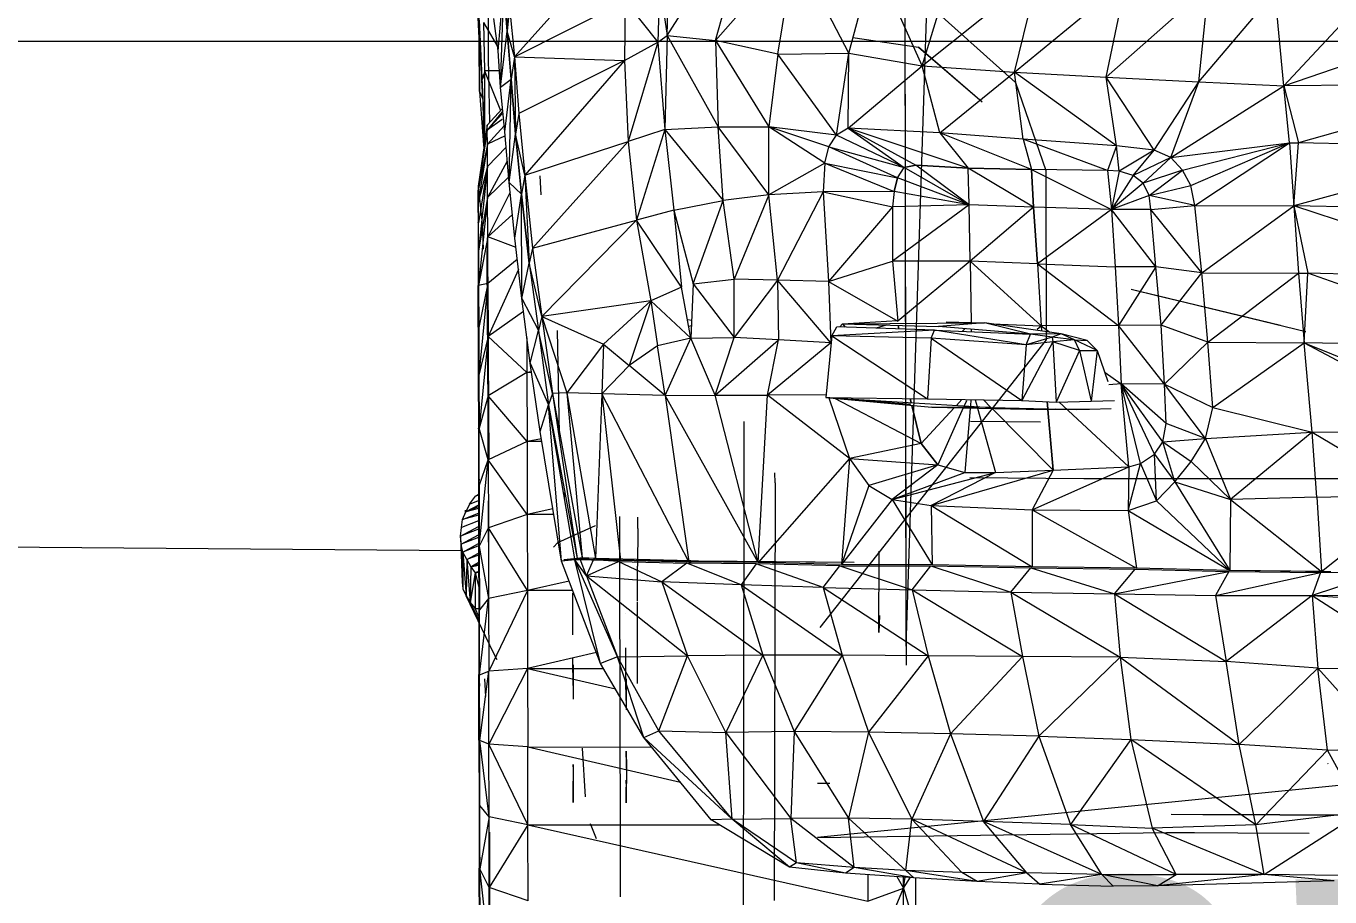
# Model space of a CAD drawing. Header units: inches. Extents: x 9584 to 15274, y -226 to 527.
# Drawn here: x 12379.1 to 12409.33, y -19.86 to 0.35 of the extents above; entities that cross this region are included whole.
import ezdxf

# ---------------------------------------------------------------- set-up
doc = ezdxf.new("R2010")
doc.units = ezdxf.units.IN
doc.header["$MEASUREMENT"] = 0
doc.linetypes.add('Aligning Line 1_8_', pattern=[0.25, 0.125, -0.125])
doc.linetypes.add('Grid Line 1_2_', pattern=[0.875, 0.5, -0.125, 0.125, -0.125])
for name, color, linetype, lineweight in [('0-1', 7, 'Continuous', 5), ('0-4', 252, 'Continuous', 9), ('A-FLOR-LEVL', 51, 'Continuous', 9), ('A-FLOR-LEVL-1', 51, 'Grid Line 1_2_', 9), ('A-GENM', 5, 'Continuous', 9), ('C-TOPO', 7, 'Continuous', 9), ('G-ANNO-SYMB', 111, 'Aligning Line 1_8_', 9), ('G-ANNO-SYMB-1', 147, 'Aligning Line 1_8_', 9)]:
    doc.layers.add(name, color=color, linetype=linetype, lineweight=lineweight)
doc.styles.add('Century Gothic', font='ufonts.com_century-gothic.ttf', dxfattribs={"height": 9})

# ---------------------------------------------------------------- blocks, each defined once
blk = doc.blocks.new('CTR - 2nd Phase_rvt-1-BUILDING SECTION - EAST_WEST - LOOKING NORTH')
at = {"layer": 'A-FLOR-LEVL-1'}
blk.add_line((9583.584, 0), (12532.575, 0), dxfattribs=at)
at = {"layer": 'A-FLOR-LEVL', "insert": (12397.219, -19.449), "char_height": 9, "width": 150.288, "attachment_point": 1, "style": 'Century Gothic'}
blk.add_mtext('-2\' - 6" - STREET LEVEL', dxfattribs=at)
blk = doc.blocks.new('Land_Rover_Evoque_-_SUV_Car_Vehicle_Automobile_13067 - Land Rover EVOQUE_dwg-1230547-BUILDING SECTION - EAST_WEST - LOOKING NORTH')
at = {"layer": 'A-GENM'}
for p, q in [((12399.506, -14.041), (12399.457, 12.052)), ((12399.506, -12.39), (12399.457, 12.052)), ((12399.506, -14.041), (12400.345, 12.053)), ((12393.96, 0.129), (12396.022, 3.347)), ((12395.08, 0.015), (12396.022, 3.347)), ((12393.087, 2.623), (12390.425, -0.363)), ((12395.08, 0.015), (12396.932, 2.119)), ((12396.529, -0.3), (12396.932, 2.119)), ((12398.172, -0.28), (12396.932, 2.119)), ((12390.229, 1.814), (12390.251, 0.23)), ((12398.172, -0.28), (12398.768, 1.899)), ((12399.874, -0.577), (12398.768, 1.899)), ((12389.586, 1.615), (12389.607, -0.026)), ((12393.96, 0.129), (12393.997, 1.55)), ((12399.874, -0.577), (12400.585, 1.747)), ((12399.874, -0.577), (12402.576, 1.585)), ((12402.019, -0.72), (12402.576, 1.585)), ((12393.784, 1.31), (12393.747, -0.025)), ((12393.784, 1.31), (12393.96, 0.129)), ((12402.019, -0.72), (12404.607, 1.413)), ((12404.145, -0.835), (12404.607, 1.413)), ((12404.145, -0.835), (12406.52, 1.269)), ((12406.292, -0.949), (12406.52, 1.269)), ((12389.586, 1.039), (12389.607, -0.026)), ((12389.609, -0.259), (12389.586, 1.039)), ((12389.586, 1.039), (12389.61, -1.17)), ((12389.586, 1.039), (12389.607, -0.026)), ((12390.041, -0.223), (12390.173, 1.199)), ((12390.1, -1.067), (12390.173, 1.199)), ((12390.251, 0.23), (12390.173, 1.199)), ((12390.173, 1.199), (12390.251, 0.23)), ((12390.425, -0.363), (12392.992, 0.925)), ((12392.992, 0.925), (12392.975, -0.448)), ((12392.992, 0.925), (12393.747, -0.025)), ((12406.292, -0.949), (12408.057, 1.135)), ((12408.264, -1.035), (12408.057, 1.135)), ((12408.264, -1.035), (12410.087, 0.924)), ((12389.823, -0.403), (12389.818, 0.743)), ((12390.308, 0.778), (12390.251, 0.23)), ((12390.308, 0.778), (12390.425, -0.363)), ((12400.258, 0.63), (12402.039, -0.964)), ((12389.57, 0.547), (12389.609, -0.259)), ((12389.605, 0.484), (12389.686, -1.35)), ((12389.605, 0.484), (12389.665, -0.898)), ((12389.607, -0.026), (12389.605, 0.484)), ((12389.701, 0.428), (12389.725, -0.688)), ((12389.701, 0.428), (12390.028, -0.123)), ((12390.041, -0.223), (12389.944, 0.525)), ((12390.1, -1.067), (12390.251, 0.23)), ((12390.349, -0.883), (12390.251, 0.23)), ((12390.251, 0.23), (12390.349, -0.883)), ((12390.425, -0.363), (12390.251, 0.23)), ((12393.747, -0.025), (12393.96, 0.129)), ((12393.96, 0.129), (12393.906, -2.051)), ((12393.96, 0.129), (12395.08, 0.015)), ((12393.96, 0.129), (12395.142, -1.991)), ((12396.529, -0.3), (12395.08, 0.015)), ((12395.08, 0.015), (12395.142, -1.991)), ((12395.08, 0.015), (12396.321, -1.99)), ((12398.266, 0.084), (12398.266, 0.085)), ((12398.266, 0.084), (12399.794, -0.138)), ((12408.264, -1.035), (12411.472, 0.069)), ((12389.607, -0.026), (12389.686, -1.35)), ((12389.61, -1.17), (12389.607, -0.026)), ((12389.607, -0.026), (12389.686, -1.35)), ((12390.1, -1.067), (12390.041, -0.223)), ((12392.975, -0.448), (12393.747, -0.025)), ((12393.747, -0.025), (12393.056, -2.33)), ((12393.747, -0.025), (12393.906, -2.051)), ((12396.529, -0.3), (12396.321, -1.99)), ((12396.529, -0.3), (12398.172, -0.28)), ((12397.886, -2.182), (12396.529, -0.3)), ((12397.886, -2.182), (12398.172, -0.28)), ((12398.156, -2.018), (12398.172, -0.28)), ((12398.172, -0.28), (12399.874, -0.577)), ((12399.794, -0.136), (12401.267, -1.406)), ((12399.794, -0.138), (12401.267, -1.406)), ((12389.854, -1.885), (12389.823, -0.403)), ((12390.425, -0.363), (12390.349, -0.883)), ((12390.425, -0.363), (12392.975, -0.448)), ((12390.425, -0.363), (12390.524, -1.679)), ((12390.425, -0.363), (12390.447, -2.159)), ((12392.975, -0.448), (12390.524, -1.679)), ((12392.975, -0.448), (12390.66, -3.109)), ((12392.975, -0.448), (12393.056, -2.33)), ((12398.156, -2.018), (12399.874, -0.577)), ((12400.282, -2.132), (12399.874, -0.577)), ((12399.874, -0.577), (12402.019, -0.72)), ((12389.725, -0.732), (12389.665, -0.898)), ((12389.725, -0.79), (12389.665, -0.898)), ((12389.686, -1.35), (12389.665, -0.898)), ((12389.665, -0.898), (12389.729, -2.101)), ((12389.725, -0.688), (12389.729, -2.255)), ((12390.073, -0.688), (12389.725, -0.688)), ((12389.725, -0.688), (12390.102, -1.609)), ((12390.1, -1.067), (12390.349, -0.883)), ((12390.197, -2.103), (12390.349, -0.883)), ((12390.296, -3.284), (12390.349, -0.883)), ((12390.447, -2.159), (12390.349, -0.883)), ((12390.349, -0.883), (12390.447, -2.159)), ((12400.282, -2.132), (12402.019, -0.72)), ((12404.38, -2.429), (12402.019, -0.72)), ((12402.215, -2.276), (12402.019, -0.72)), ((12402.019, -0.72), (12404.145, -0.835)), ((12405.251, -2.534), (12404.145, -0.835)), ((12404.38, -2.429), (12404.145, -0.835)), ((12404.145, -0.835), (12406.292, -0.949)), ((12389.61, -1.17), (12389.708, -2.407)), ((12389.61, -1.17), (12389.686, -1.35)), ((12390.197, -2.103), (12390.1, -1.067)), ((12402.039, -0.964), (12402.74, -3)), ((12405.251, -2.534), (12406.292, -0.949)), ((12405.638, -2.697), (12406.292, -0.949)), ((12405.638, -2.697), (12408.264, -1.035)), ((12406.292, -0.949), (12408.264, -1.035)), ((12413.356, -1.003), (12408.264, -1.035)), ((12408.392, -2.361), (12408.264, -1.035)), ((12408.264, -1.035), (12408.604, -2.36)), ((12413.356, -1.003), (12408.604, -2.36)), ((12389.686, -1.35), (12389.7, -1.569)), ((12389.686, -1.35), (12389.728, -1.96)), ((12389.686, -1.35), (12389.708, -2.407)), ((12389.686, -1.35), (12389.7, -1.569)), ((12389.686, -1.35), (12389.729, -2.128)), ((12390.136, -1.571), (12389.792, -1.954)), ((12390.136, -1.644), (12389.793, -2.07)), ((12390.136, -1.688), (12389.793, -2.07)), ((12390.524, -1.679), (12390.447, -2.159)), ((12390.524, -1.679), (12390.66, -3.109)), ((12389.792, -1.954), (12389.582, -3.367)), ((12389.792, -1.954), (12389.583, -3.463)), ((12389.793, -2.07), (12389.583, -3.463)), ((12389.793, -2.07), (12389.792, -1.954)), ((12390.136, -1.821), (12389.793, -2.07)), ((12389.795, -2.388), (12389.793, -2.07)), ((12390.184, -1.966), (12389.795, -2.388)), ((12390.296, -3.284), (12390.197, -2.103)), ((12393.906, -2.051), (12393.056, -2.33)), ((12393.906, -2.051), (12393.252, -4.154)), ((12393.906, -2.051), (12395.142, -1.991)), ((12393.906, -2.051), (12394.121, -3.923)), ((12393.906, -2.051), (12395.261, -3.701)), ((12395.142, -1.991), (12396.321, -1.99)), ((12396.323, -3.565), (12395.142, -1.991)), ((12395.261, -3.701), (12395.142, -1.991)), ((12397.617, -2.835), (12396.321, -1.99)), ((12397.713, -2.451), (12396.321, -1.99)), ((12397.886, -2.182), (12396.321, -1.99)), ((12396.323, -3.565), (12396.321, -1.99)), ((12398.156, -2.018), (12397.886, -2.182)), ((12400.282, -2.132), (12398.156, -2.018)), ((12400.943, -2.95), (12398.156, -2.018)), ((12398.156, -2.018), (12399.726, -2.875)), ((12398.156, -2.018), (12399.455, -2.932)), ((12389.795, -2.388), (12389.583, -3.463)), ((12389.795, -2.388), (12389.584, -3.741)), ((12389.708, -2.407), (12389.715, -2.473)), ((12389.729, -2.255), (12389.733, -2.348)), ((12390.205, -2.199), (12389.795, -2.388)), ((12389.797, -2.907), (12389.795, -2.388)), ((12390.296, -3.284), (12390.447, -2.159)), ((12390.585, -3.551), (12390.447, -2.159)), ((12390.447, -2.159), (12390.585, -3.551)), ((12390.66, -3.109), (12390.447, -2.159)), ((12390.66, -3.109), (12393.056, -2.33)), ((12393.056, -2.33), (12390.837, -4.808)), ((12393.056, -2.33), (12393.252, -4.154)), ((12397.713, -2.451), (12397.886, -2.182)), ((12399.455, -2.932), (12397.886, -2.182)), ((12402.215, -2.276), (12400.282, -2.132)), ((12402.412, -2.979), (12400.282, -2.132)), ((12400.282, -2.132), (12400.943, -2.95)), ((12404.38, -2.429), (12402.215, -2.276)), ((12404.171, -3.006), (12402.215, -2.276)), ((12402.215, -2.276), (12402.412, -2.979)), ((12405.638, -2.697), (12408.392, -2.361)), ((12405.909, -2.995), (12408.392, -2.361)), ((12406.103, -3.35), (12408.392, -2.361)), ((12406.2, -3.811), (12408.392, -2.361)), ((12408.392, -2.361), (12408.604, -2.36)), ((12408.392, -2.361), (12408.491, -3.82)), ((12408.491, -3.82), (12408.604, -2.36)), ((12413.432, -2.482), (12408.604, -2.36)), ((12390.227, -2.46), (12389.797, -2.907)), ((12397.617, -2.835), (12397.713, -2.451)), ((12399.301, -3.173), (12397.713, -2.451)), ((12397.713, -2.451), (12399.455, -2.932)), ((12404.38, -2.429), (12404.171, -3.006)), ((12405.251, -2.534), (12404.38, -2.429)), ((12404.441, -3.016), (12404.38, -2.429)), ((12405.251, -2.534), (12404.441, -3.016)), ((12404.77, -3.121), (12405.251, -2.534)), ((12405.638, -2.697), (12404.77, -3.121)), ((12405.003, -3.294), (12405.638, -2.697)), ((12405.638, -2.697), (12405.251, -2.534)), ((12405.909, -2.995), (12405.638, -2.697)), ((12413.432, -2.482), (12408.491, -3.82)), ((12389.797, -2.907), (12389.584, -3.741)), ((12389.797, -2.907), (12389.587, -4.213)), ((12389.797, -2.907), (12389.588, -4.866)), ((12389.8, -3.627), (12389.797, -2.907)), ((12390.254, -2.788), (12389.8, -3.627)), ((12397.617, -2.835), (12396.323, -3.565)), ((12397.617, -2.835), (12397.579, -3.498)), ((12397.617, -2.835), (12399.224, -3.49)), ((12397.617, -2.835), (12399.301, -3.173)), ((12399.301, -3.173), (12399.455, -2.932)), ((12399.301, -3.173), (12399.455, -2.932)), ((12399.726, -2.875), (12399.455, -2.932)), ((12399.455, -2.932), (12399.726, -2.875)), ((12400.964, -3.796), (12399.455, -2.932)), ((12400.943, -2.95), (12399.726, -2.875)), ((12399.726, -2.875), (12400.943, -2.95)), ((12400.964, -3.796), (12399.726, -2.875)), ((12402.412, -2.979), (12400.943, -2.95)), ((12400.943, -2.95), (12402.412, -2.979)), ((12402.453, -3.853), (12400.943, -2.95)), ((12400.964, -3.796), (12400.943, -2.95)), ((12402.412, -2.979), (12402.453, -3.853)), ((12404.171, -3.006), (12402.412, -2.979)), ((12402.412, -2.979), (12404.268, -3.909)), ((12402.453, -3.853), (12402.412, -2.979)), ((12402.74, -3), (12402.747, -6.929)), ((12404.441, -3.016), (12404.171, -3.006)), ((12404.171, -3.006), (12404.268, -3.909)), ((12404.441, -3.016), (12404.268, -3.909)), ((12404.77, -3.121), (12404.441, -3.016)), ((12405.909, -2.995), (12405.003, -3.294)), ((12405.138, -3.582), (12405.909, -2.995)), ((12406.103, -3.35), (12405.909, -2.995)), ((12390.285, -3.155), (12389.8, -3.627)), ((12390.433, -4.57), (12390.296, -3.284)), ((12390.296, -3.284), (12390.585, -3.551)), ((12390.66, -3.109), (12390.585, -3.551)), ((12390.66, -3.109), (12390.837, -4.808)), ((12390.66, -3.109), (12390.761, -5.154)), ((12391.038, -3.569), (12391.019, -3.127)), ((12399.224, -3.49), (12399.301, -3.173)), ((12399.301, -3.173), (12399.224, -3.49)), ((12400.964, -3.796), (12399.301, -3.173)), ((12404.77, -3.121), (12404.268, -3.909)), ((12405.003, -3.294), (12404.268, -3.909)), ((12405.003, -3.294), (12404.77, -3.121)), ((12405.138, -3.582), (12405.003, -3.294)), ((12389.582, -3.367), (12389.581, -3.462)), ((12389.581, -3.74), (12389.581, -3.462)), ((12389.582, -3.367), (12389.676, -4.24)), ((12389.582, -3.367), (12389.583, -3.463)), ((12389.584, -3.741), (12389.583, -3.463)), ((12389.8, -3.627), (12389.588, -4.866)), ((12389.8, -3.627), (12389.591, -5.673)), ((12389.802, -4.541), (12389.8, -3.627)), ((12390.32, -3.508), (12389.802, -4.541)), ((12390.433, -4.57), (12390.585, -3.551)), ((12390.761, -5.154), (12390.585, -3.551)), ((12390.59, -5.972), (12390.585, -3.551)), ((12390.585, -3.551), (12390.761, -5.154)), ((12396.323, -3.565), (12395.261, -3.701)), ((12396.323, -3.565), (12395.516, -5.526)), ((12397.579, -3.498), (12396.323, -3.565)), ((12396.521, -5.544), (12396.323, -3.565)), ((12397.579, -3.498), (12396.521, -5.544)), ((12399.224, -3.49), (12397.579, -3.498)), ((12397.579, -3.498), (12399.187, -3.845)), ((12397.579, -3.498), (12397.7, -5.577)), ((12399.224, -3.49), (12399.187, -3.845)), ((12399.224, -3.49), (12399.187, -3.845)), ((12400.964, -3.796), (12399.224, -3.49)), ((12405.138, -3.582), (12404.268, -3.909)), ((12405.138, -3.582), (12406.103, -3.35)), ((12405.177, -3.909), (12405.138, -3.582)), ((12406.2, -3.811), (12405.138, -3.582)), ((12406.2, -3.811), (12406.103, -3.35)), ((12389.581, -3.74), (12389.581, -4.21)), ((12389.587, -4.213), (12389.584, -3.741)), ((12394.121, -3.923), (12393.252, -4.154)), ((12394.121, -3.923), (12395.261, -3.701)), ((12394.121, -3.923), (12394.569, -5.632)), ((12394.121, -3.923), (12394.298, -5.709)), ((12394.569, -5.632), (12395.261, -3.701)), ((12395.516, -5.526), (12395.261, -3.701)), ((12399.187, -3.845), (12397.7, -5.577)), ((12400.964, -3.796), (12399.187, -3.845)), ((12399.187, -3.845), (12399.189, -5.104)), ((12399.187, -3.845), (12399.189, -5.104)), ((12400.964, -3.796), (12399.189, -5.104)), ((12402.453, -3.853), (12400.964, -3.796)), ((12400.987, -5.102), (12400.964, -3.796)), ((12402.453, -3.853), (12400.987, -5.102)), ((12402.453, -3.853), (12402.552, -5.168)), ((12404.268, -3.909), (12402.453, -3.853)), ((12402.552, -5.168), (12402.453, -3.853)), ((12404.268, -3.909), (12402.552, -5.168)), ((12405.296, -5.234), (12404.268, -3.909)), ((12405.177, -3.909), (12404.268, -3.909)), ((12404.268, -3.909), (12404.349, -5.235)), ((12405.177, -3.909), (12406.2, -3.811)), ((12406.359, -5.377), (12405.177, -3.909)), ((12405.296, -5.234), (12405.177, -3.909)), ((12406.359, -5.377), (12406.2, -3.811)), ((12406.2, -3.811), (12408.491, -3.82)), ((12406.359, -5.377), (12408.491, -3.82)), ((12413.591, -5.498), (12408.491, -3.82)), ((12413.507, -3.942), (12408.491, -3.82)), ((12408.491, -3.82), (12408.6, -5.385)), ((12408.491, -3.82), (12408.814, -5.386)), ((12389.581, -4.21), (12389.581, -4.863)), ((12389.583, -4.22), (12389.581, -4.21)), ((12389.581, -4.21), (12389.582, -4.22)), ((12389.588, -4.866), (12389.587, -4.213)), ((12390.375, -4.026), (12389.802, -4.541)), ((12390.837, -4.808), (12393.252, -4.154)), ((12393.252, -4.154), (12391.053, -6.387)), ((12394.298, -5.709), (12393.252, -4.154)), ((12393.252, -4.154), (12393.584, -6.026)), ((12389.676, -4.24), (12389.696, -4.826)), ((12389.802, -4.541), (12389.591, -5.673)), ((12389.797, -6.022), (12389.794, -4.567)), ((12390.458, -4.792), (12389.802, -4.541)), ((12389.806, -5.626), (12389.802, -4.541)), ((12390.59, -5.972), (12390.433, -4.57)), ((12390.837, -4.808), (12390.761, -5.154)), ((12390.837, -4.808), (12391.053, -6.387)), ((12389.581, -4.863), (12389.582, -5.67)), ((12389.581, -4.863), (12389.589, -4.923)), ((12389.581, -4.863), (12389.589, -4.985)), ((12389.588, -4.866), (12389.591, -5.673)), ((12389.823, -9.691), (12389.792, -4.855)), ((12389.794, -6.021), (12389.792, -4.855)), ((12389.823, -9.691), (12389.792, -5.09)), ((12389.796, -4.856), (12389.827, -9.692)), ((12390.488, -5.064), (12389.806, -5.626)), ((12397.7, -5.577), (12399.189, -5.104)), ((12400.987, -5.102), (12399.189, -5.104)), ((12399.189, -5.104), (12399.308, -6.501)), ((12399.189, -5.104), (12399.308, -6.501)), ((12400.987, -5.102), (12399.308, -6.501)), ((12402.552, -5.168), (12400.987, -5.102)), ((12400.987, -5.102), (12401.008, -6.538)), ((12400.987, -5.102), (12402.632, -6.605)), ((12390.515, -5.302), (12389.809, -6.856)), ((12390.59, -5.972), (12390.761, -5.154)), ((12390.761, -5.154), (12390.977, -6.714)), ((12390.761, -5.154), (12390.977, -6.714)), ((12391.053, -6.387), (12390.761, -5.154)), ((12402.552, -5.168), (12402.632, -6.605)), ((12402.552, -5.168), (12404.349, -5.235)), ((12402.552, -5.168), (12404.429, -6.599)), ((12402.552, -5.168), (12402.632, -6.605)), ((12405.296, -5.234), (12404.349, -5.235)), ((12404.349, -5.235), (12404.429, -6.599)), ((12405.296, -5.234), (12404.429, -6.599)), ((12405.415, -6.594), (12405.296, -5.234)), ((12406.359, -5.377), (12405.296, -5.234)), ((12405.415, -6.594), (12406.359, -5.377)), ((12406.497, -6.986), (12406.359, -5.377)), ((12406.359, -5.377), (12408.6, -5.385)), ((12406.497, -6.986), (12408.6, -5.385)), ((12408.6, -5.385), (12408.729, -6.999)), ((12408.6, -5.385), (12408.814, -5.386)), ((12408.729, -6.999), (12408.814, -5.386)), ((12413.591, -5.498), (12408.814, -5.386)), ((12413.676, -7.107), (12408.814, -5.386)), ((12389.583, -6.639), (12389.582, -5.67)), ((12389.592, -5.742), (12389.582, -5.67)), ((12389.806, -5.626), (12389.591, -5.673)), ((12389.591, -5.673), (12389.594, -6.644)), ((12389.806, -5.626), (12389.594, -6.644)), ((12389.806, -5.626), (12389.597, -7.753)), ((12389.806, -5.626), (12389.809, -6.856)), ((12394.298, -5.709), (12393.584, -6.026)), ((12394.513, -6.889), (12394.298, -5.709)), ((12394.569, -5.632), (12394.513, -6.889)), ((12394.569, -5.632), (12395.516, -5.526)), ((12394.569, -5.632), (12395.518, -6.874)), ((12396.521, -5.544), (12395.516, -5.526)), ((12395.518, -6.874), (12395.516, -5.526)), ((12396.521, -5.544), (12395.518, -6.874)), ((12397.7, -5.577), (12396.521, -5.544)), ((12397.761, -7.003), (12396.521, -5.544)), ((12396.521, -5.544), (12396.543, -6.927)), ((12397.7, -5.577), (12399.308, -6.501)), ((12397.7, -5.577), (12397.761, -7.003)), ((12389.827, -9.692), (12389.797, -6.022)), ((12390.786, -7.474), (12390.59, -5.972)), ((12390.59, -5.972), (12390.977, -6.714)), ((12393.584, -6.026), (12391.053, -6.387)), ((12393.584, -6.026), (12392.485, -7.03)), ((12393.584, -6.026), (12393.084, -7.529)), ((12394.513, -6.889), (12393.584, -6.026)), ((12393.584, -6.026), (12393.741, -7.067)), ((12408.771, -6.742), (12404.718, -5.761)), ((12408.182, -6.599), (12404.718, -5.761)), ((12405.318, -5.907), (12404.718, -5.761)), ((12406.75, -6.253), (12405.318, -5.907)), ((12390.629, -6.273), (12389.809, -6.856)), ((12408.182, -6.599), (12406.75, -6.253)), ((12389.583, -6.639), (12389.584, -7.748)), ((12389.583, -6.639), (12389.595, -6.848)), ((12389.583, -6.639), (12389.594, -6.718)), ((12389.594, -6.644), (12389.597, -7.753)), ((12391.053, -6.387), (12390.977, -6.714)), ((12391.053, -6.387), (12392.485, -7.03)), ((12391.053, -6.387), (12391.636, -8.164)), ((12391.053, -6.387), (12391.307, -8.173)), ((12394.434, -6.456), (12394.532, -6.471)), ((12394.526, -6.607), (12394.465, -6.624)), ((12397.777, -6.841), (12397.893, -6.629)), ((12400.159, -6.709), (12397.893, -6.629)), ((12398.03, -6.562), (12397.966, -6.632)), ((12398.03, -6.562), (12399.304, -6.48)), ((12398.03, -6.562), (12401.318, -6.536)), ((12398.03, -6.562), (12400.255, -6.618)), ((12398.03, -6.562), (12398.092, -6.636)), ((12399.041, -6.587), (12398.812, -6.662)), ((12399.321, -6.594), (12399.334, -6.68)), ((12399.334, -6.68), (12399.321, -6.594)), ((12401.318, -6.536), (12400.255, -6.618)), ((12402.384, -6.803), (12400.255, -6.618)), ((12400.428, -6.511), (12401.318, -6.536)), ((12403.099, -6.794), (12401.318, -6.536)), ((12402.384, -6.803), (12401.318, -6.536)), ((12401.488, -6.558), (12402.632, -6.605)), ((12402.542, -6.686), (12402.632, -6.605)), ((12404.429, -6.599), (12402.632, -6.605)), ((12402.632, -6.605), (12402.642, -6.725)), ((12402.632, -6.605), (12402.836, -6.753)), ((12402.632, -6.605), (12402.642, -6.725)), ((12405.415, -6.594), (12404.429, -6.599)), ((12405.495, -7.957), (12404.429, -6.599)), ((12404.429, -6.599), (12404.491, -7.953)), ((12405.495, -7.957), (12405.415, -6.594)), ((12406.497, -6.986), (12405.415, -6.594)), ((12389.809, -6.856), (12389.597, -7.753)), ((12389.809, -6.856), (12389.6, -8.983)), ((12390.711, -7.692), (12389.809, -6.856)), ((12389.809, -6.856), (12389.812, -8.229)), ((12390.709, -6.886), (12390.711, -7.692)), ((12390.786, -7.474), (12390.977, -6.714)), ((12390.977, -6.714), (12391.212, -8.438)), ((12390.977, -6.714), (12391.212, -8.438)), ((12391.307, -8.173), (12390.977, -6.714)), ((12391.409, -6.713), (12391.455, -9.104)), ((12394.513, -6.889), (12393.741, -7.067)), ((12393.916, -8.224), (12394.513, -6.889)), ((12394.513, -6.889), (12395.518, -6.874)), ((12395.076, -8.215), (12394.513, -6.889)), ((12395.076, -8.215), (12395.518, -6.874)), ((12395.076, -8.215), (12396.543, -6.927)), ((12396.543, -6.927), (12395.518, -6.874)), ((12396.293, -8.213), (12396.543, -6.927)), ((12397.761, -7.003), (12396.543, -6.927)), ((12402.747, -6.929), (12397.501, -13.603)), ((12397.777, -6.841), (12397.64, -8.267)), ((12397.777, -6.841), (12397.64, -8.267)), ((12400.159, -6.709), (12397.777, -6.841)), ((12400.081, -6.891), (12397.777, -6.841)), ((12397.777, -6.841), (12400.002, -8.303)), ((12400.081, -6.891), (12400.002, -8.303)), ((12400.081, -6.891), (12400.159, -6.709)), ((12402.288, -7.044), (12400.081, -6.891)), ((12400.081, -6.891), (12402.19, -8.335)), ((12400.159, -6.709), (12402.384, -6.803)), ((12402.288, -7.044), (12400.159, -6.709)), ((12400.872, -6.671), (12400.805, -6.737)), ((12401.01, -6.684), (12401.011, -6.745)), ((12402.288, -7.044), (12402.384, -6.803)), ((12402.887, -6.87), (12402.288, -7.044)), ((12403.099, -6.794), (12402.384, -6.803)), ((12402.887, -6.87), (12402.384, -6.803)), ((12402.887, -6.87), (12402.384, -6.803)), ((12403.099, -6.794), (12402.887, -6.87)), ((12403.409, -6.932), (12402.887, -6.87)), ((12403.409, -6.932), (12402.887, -6.87)), ((12402.887, -6.87), (12402.906, -6.976)), ((12403.409, -6.932), (12402.906, -6.976)), ((12403.699, -6.947), (12403.099, -6.794)), ((12403.409, -6.932), (12403.099, -6.794)), ((12403.409, -6.932), (12403.699, -6.947)), ((12403.525, -7.177), (12403.409, -6.932)), ((12403.931, -7.177), (12403.409, -6.932)), ((12403.409, -6.932), (12403.699, -6.947)), ((12403.931, -7.177), (12403.699, -6.947)), ((12392.485, -7.03), (12391.636, -8.164)), ((12392.485, -7.03), (12392.447, -8.187)), ((12392.485, -7.03), (12393.084, -7.529)), ((12393.741, -7.067), (12393.084, -7.529)), ((12393.916, -8.224), (12393.741, -7.067)), ((12397.761, -7.003), (12396.293, -8.213)), ((12402.906, -6.976), (12402.19, -8.335)), ((12402.288, -7.044), (12402.19, -8.335)), ((12402.906, -6.976), (12402.288, -7.044)), ((12403.525, -7.177), (12402.906, -6.976)), ((12402.906, -6.976), (12402.982, -8.373)), ((12403.525, -7.177), (12402.982, -8.373)), ((12403.525, -7.177), (12403.931, -7.177)), ((12403.525, -7.177), (12403.794, -8.353)), ((12403.931, -7.177), (12403.794, -8.353)), ((12403.931, -7.177), (12404.181, -7.897)), ((12405.495, -7.957), (12406.497, -6.986)), ((12406.617, -8.503), (12406.497, -6.986)), ((12406.497, -6.986), (12408.729, -6.999)), ((12406.617, -8.503), (12408.729, -6.999)), ((12413.676, -7.107), (12408.729, -6.999)), ((12408.918, -9.074), (12408.729, -6.999)), ((12408.729, -6.999), (12412.592, -9.046)), ((12408.729, -6.999), (12413.152, -8.796)), ((12391.02, -9.054), (12390.786, -7.474)), ((12390.786, -7.474), (12391.212, -8.438)), ((12393.084, -7.529), (12392.447, -8.187)), ((12393.916, -8.224), (12393.084, -7.529)), ((12389.584, -7.748), (12389.586, -8.978)), ((12389.584, -7.748), (12389.597, -7.824)), ((12389.584, -7.748), (12389.597, -7.983)), ((12389.597, -7.753), (12389.6, -8.983)), ((12390.711, -7.692), (12389.812, -8.229)), ((12390.815, -7.673), (12390.711, -7.692)), ((12390.818, -7.692), (12390.711, -7.692)), ((12390.711, -7.692), (12390.715, -9.292)), ((12404.122, -7.686), (12404.491, -7.953)), ((12404.491, -7.953), (12404.204, -7.977)), ((12404.668, -9.879), (12404.491, -7.953)), ((12404.938, -9.797), (12404.491, -7.953)), ((12405.266, -9.586), (12404.491, -7.953)), ((12405.459, -9.297), (12404.491, -7.953)), ((12405.535, -8.874), (12404.491, -7.953)), ((12405.495, -7.957), (12404.491, -7.953)), ((12406.444, -9.223), (12405.495, -7.957)), ((12405.535, -8.874), (12405.495, -7.957)), ((12405.495, -7.957), (12406.617, -8.503)), ((12389.812, -8.229), (12389.6, -8.983)), ((12390.715, -9.292), (12389.812, -8.229)), ((12389.816, -9.714), (12389.812, -8.229)), ((12391.02, -9.054), (12391.212, -8.438)), ((12391.307, -8.173), (12391.212, -8.438)), ((12391.821, -12.009), (12391.212, -8.438)), ((12391.514, -12.064), (12391.212, -8.438)), ((12391.212, -8.438), (12391.876, -12.003)), ((12391.636, -8.164), (12391.307, -8.173)), ((12391.307, -8.173), (12391.991, -11.988)), ((12391.307, -8.173), (12391.876, -12.003)), ((12392.447, -8.187), (12391.636, -8.164)), ((12391.636, -8.164), (12392.301, -12.005)), ((12391.636, -8.164), (12391.991, -11.988)), ((12392.447, -8.187), (12392.301, -12.005)), ((12393.916, -8.224), (12392.447, -8.187)), ((12394.465, -12.083), (12392.447, -8.187)), ((12392.447, -8.187), (12392.881, -12.041)), ((12393.916, -8.224), (12395.076, -8.215)), ((12396.069, -12.099), (12393.916, -8.224)), ((12393.916, -8.224), (12394.465, -12.083)), ((12395.076, -8.215), (12396.293, -8.213)), ((12396.069, -12.099), (12395.076, -8.215)), ((12396.069, -12.099), (12396.293, -8.213)), ((12397.647, -8.204), (12396.293, -8.213)), ((12398.19, -9.687), (12396.293, -8.213)), ((12397.64, -8.267), (12400.099, -8.495)), ((12399.611, -8.434), (12397.64, -8.267)), ((12397.64, -8.267), (12401.469, -8.5)), ((12397.64, -8.267), (12400.002, -8.303)), ((12397.709, -8.273), (12398.19, -9.687)), ((12397.843, -8.286), (12399.854, -9.339)), ((12399.6, -8.297), (12399.622, -8.388)), ((12399.622, -8.388), (12399.6, -8.297)), ((12399.638, -8.452), (12399.854, -9.339)), ((12399.854, -9.339), (12399.638, -8.452)), ((12400.002, -8.303), (12402.19, -8.335)), ((12400.793, -8.315), (12400.668, -8.451)), ((12400.9, -8.348), (12400.849, -8.462)), ((12401.007, -8.318), (12400.994, -8.471)), ((12401.104, -8.319), (12401.149, -8.481)), ((12401.294, -8.322), (12401.469, -8.498)), ((12402.19, -8.335), (12402.982, -8.373)), ((12402.788, -8.531), (12402.774, -8.363)), ((12402.774, -8.363), (12402.788, -8.531)), ((12402.982, -8.373), (12403.794, -8.353)), ((12404.668, -9.879), (12403.045, -8.371)), ((12403.794, -8.353), (12404.336, -8.339)), ((12400.617, -8.506), (12399.854, -9.339)), ((12400.099, -8.495), (12402.286, -8.542)), ((12401.469, -8.5), (12400.099, -8.495)), ((12400.828, -8.511), (12400.242, -9.829)), ((12400.99, -8.514), (12400.861, -10.006)), ((12401.159, -8.518), (12401.576, -10.005)), ((12401.469, -8.5), (12403.444, -8.546)), ((12401.469, -8.5), (12402.286, -8.542)), ((12401.495, -8.525), (12402.909, -9.952)), ((12402.286, -8.542), (12402.963, -8.541)), ((12402.286, -8.542), (12403.444, -8.546)), ((12402.909, -9.952), (12402.789, -8.544)), ((12402.789, -8.544), (12402.909, -9.952)), ((12402.963, -8.541), (12403.755, -8.536)), ((12403.444, -8.546), (12402.963, -8.541)), ((12403.444, -8.546), (12403.755, -8.536)), ((12403.444, -8.546), (12403.727, -8.539)), ((12403.755, -8.536), (12404.257, -8.526)), ((12406.444, -9.223), (12406.617, -8.503)), ((12406.617, -8.503), (12408.918, -9.074)), ((12389.586, -8.978), (12389.588, -10.307)), ((12389.6, -9.047), (12389.586, -8.978)), ((12389.604, -10.314), (12389.6, -8.983)), ((12389.816, -9.714), (12389.6, -8.983)), ((12391.514, -12.064), (12391.02, -9.054)), ((12395.751, -9.054), (12395.75, -8.828)), ((12395.75, -9.711), (12395.751, -9.054)), ((12400.997, -8.819), (12402.62, -8.83)), ((12405.459, -9.297), (12405.535, -8.874)), ((12406.444, -9.223), (12405.535, -8.874)), ((12408.918, -9.074), (12412.592, -9.046)), ((12390.715, -9.292), (12389.816, -9.714)), ((12391.048, -9.224), (12390.715, -9.292)), ((12391.059, -9.292), (12390.715, -9.292)), ((12390.715, -9.292), (12390.718, -10.982)), ((12399.854, -9.339), (12398.19, -9.687)), ((12399.854, -9.339), (12400.242, -9.829)), ((12400.242, -9.829), (12399.854, -9.339)), ((12405.266, -9.586), (12405.459, -9.297)), ((12405.459, -9.297), (12406.444, -9.223)), ((12405.73, -10.222), (12405.459, -9.297)), ((12405.459, -9.297), (12406.116, -9.757)), ((12406.116, -9.757), (12406.444, -9.223)), ((12406.444, -9.223), (12408.918, -9.074)), ((12406.444, -9.223), (12407.027, -10.633)), ((12408.918, -9.074), (12407.027, -10.633)), ((12409.027, -10.577), (12408.918, -9.074)), ((12408.918, -9.074), (12411.367, -10.524)), ((12404.938, -9.797), (12405.266, -9.586)), ((12405.306, -10.662), (12405.266, -9.586)), ((12405.266, -9.586), (12405.73, -10.222)), ((12389.604, -10.314), (12389.816, -9.714)), ((12389.606, -11.725), (12389.816, -9.714)), ((12390.718, -10.982), (12389.816, -9.714)), ((12389.816, -9.714), (12389.819, -11.291)), ((12395.749, -10.762), (12395.75, -9.711)), ((12398.19, -9.687), (12396.069, -12.099)), ((12398.19, -9.687), (12398.002, -12.144)), ((12398.19, -9.687), (12400.242, -9.829)), ((12398.19, -9.687), (12398.636, -10.307)), ((12400.242, -9.829), (12398.636, -10.307)), ((12400.242, -9.829), (12399.178, -10.633)), ((12400.087, -10.772), (12402.909, -9.952)), ((12400.242, -9.829), (12400.861, -10.006)), ((12400.242, -9.829), (12400.861, -10.006)), ((12401.576, -10.005), (12402.909, -9.952)), ((12401.576, -10.005), (12402.909, -9.952)), ((12402.427, -10.877), (12404.668, -9.879)), ((12402.909, -9.952), (12402.427, -10.877)), ((12402.909, -9.952), (12404.668, -9.879)), ((12404.649, -10.893), (12404.938, -9.797)), ((12404.668, -9.879), (12404.649, -10.893)), ((12404.668, -9.879), (12404.938, -9.797)), ((12404.938, -9.797), (12405.306, -10.662)), ((12405.73, -10.222), (12406.116, -9.757)), ((12406.116, -9.757), (12407.027, -10.633)), ((12389.603, -10.165), (12389.588, -10.307)), ((12396.464, -10.248), (12396.445, -19.937)), ((12396.464, -10.248), (12396.462, -10.015)), ((12399.178, -10.633), (12401.576, -10.005)), ((12399.178, -10.633), (12400.861, -10.006)), ((12401.576, -10.005), (12400.087, -10.772)), ((12400.861, -10.006), (12401.576, -10.005)), ((12400.861, -10.006), (12401.576, -10.005)), ((12400.98, -10.127), (12403.624, -10.144)), ((12403.624, -10.144), (12418.637, -10.148)), ((12405.306, -10.662), (12405.73, -10.222)), ((12405.73, -10.222), (12407.027, -10.633)), ((12405.73, -10.222), (12407.01, -12.285)), ((12389.378, -10.747), (12389.515, -10.558)), ((12389.589, -10.516), (12389.515, -10.558)), ((12389.515, -10.558), (12389.589, -10.526)), ((12389.589, -10.535), (12389.515, -10.558)), ((12389.588, -10.307), (12389.591, -11.719)), ((12389.588, -10.307), (12389.604, -10.37)), ((12389.604, -10.314), (12389.606, -11.725)), ((12391.583, -10.617), (12391.591, -10.471)), ((12398.636, -10.307), (12398.002, -12.144)), ((12398.636, -10.307), (12399.178, -10.633)), ((12409.027, -10.577), (12407.027, -10.633)), ((12409.027, -10.577), (12411.367, -10.524)), ((12409.027, -10.577), (12409.138, -12.306)), ((12409.138, -12.306), (12411.367, -10.524)), ((12389.288, -10.944), (12389.285, -10.88)), ((12389.378, -10.747), (12389.297, -10.923)), ((12389.589, -10.767), (12389.297, -10.923)), ((12389.297, -10.923), (12389.589, -10.8)), ((12389.588, -10.841), (12389.297, -10.923)), ((12389.378, -10.747), (12389.589, -10.656)), ((12389.811, -10.662), (12389.814, -11.625)), ((12389.811, -10.662), (12389.814, -11.473)), ((12391.315, -10.854), (12390.718, -10.982)), ((12395.747, -12.133), (12395.749, -10.762)), ((12399.178, -10.633), (12398.002, -12.144)), ((12399.178, -10.633), (12400.087, -10.772)), ((12399.178, -10.633), (12400.109, -12.15)), ((12400.087, -10.772), (12402.427, -10.877)), ((12400.087, -10.772), (12402.429, -12.195)), ((12400.087, -10.772), (12400.109, -12.15)), ((12402.427, -10.877), (12404.649, -10.893)), ((12402.427, -10.877), (12404.845, -12.225)), ((12402.427, -10.877), (12402.429, -12.195)), ((12404.649, -10.893), (12405.306, -10.662)), ((12405.306, -10.662), (12407.01, -12.285)), ((12407.027, -10.633), (12407.01, -12.285)), ((12407.027, -10.633), (12409.138, -12.306)), ((12389.195, -11.288), (12389.218, -11.097)), ((12389.59, -11.131), (12389.195, -11.288)), ((12389.218, -11.097), (12389.297, -10.923)), ((12389.218, -11.097), (12389.59, -10.95)), ((12389.59, -11), (12389.218, -11.097)), ((12390.718, -10.982), (12389.819, -11.291)), ((12391.336, -10.982), (12390.718, -10.982)), ((12390.718, -10.982), (12390.722, -12.747)), ((12392.866, -12.322), (12392.866, -11.033)), ((12393.279, -11.305), (12393.279, -11.041)), ((12404.649, -10.893), (12407.01, -12.285)), ((12404.649, -10.893), (12404.845, -12.225)), ((12389.173, -11.482), (12389.59, -11.259)), ((12389.173, -11.482), (12389.195, -11.288)), ((12389.59, -11.32), (12389.173, -11.482)), ((12389.173, -11.482), (12389.21, -12.549)), ((12389.19, -11.67), (12389.173, -11.482)), ((12389.19, -11.67), (12389.591, -11.457)), ((12389.606, -11.725), (12389.819, -11.291)), ((12390.722, -12.747), (12389.819, -11.291)), ((12389.819, -11.291), (12389.823, -12.934)), ((12391.431, -11.632), (12392.298, -11.236)), ((12392.298, -11.236), (12392.298, -11.236)), ((12393.279, -11.305), (12393.277, -12.178)), ((12389.591, -11.513), (12389.19, -11.67)), ((12389.226, -11.856), (12389.19, -11.67)), ((12389.19, -11.67), (12389.21, -12.549)), ((12389.19, -11.67), (12389.227, -12.706)), ((12389.226, -11.856), (12389.591, -11.657)), ((12389.592, -11.712), (12389.226, -11.856)), ((12389.603, -11.577), (12389.591, -11.719)), ((12389.591, -11.719), (12389.594, -13.19)), ((12389.591, -11.719), (12389.606, -11.764)), ((12389.591, -11.719), (12389.607, -11.992)), ((12389.606, -11.725), (12389.61, -13.197)), ((12389.606, -11.725), (12389.823, -12.934)), ((12391.331, -11.741), (12391.431, -11.632)), ((12391.331, -11.741), (12391.331, -11.741)), ((12389.319, -12.03), (12389.226, -11.856)), ((12389.226, -11.856), (12389.227, -12.706)), ((12389.226, -11.856), (12389.302, -12.868)), ((12389.319, -12.03), (12389.302, -12.868)), ((12389.319, -12.03), (12389.591, -11.877)), ((12389.591, -11.924), (12389.319, -12.03)), ((12389.319, -12.03), (12389.413, -12.199)), ((12389.319, -12.03), (12389.396, -13.023)), ((12391.825, -12.032), (12391.514, -12.064)), ((12392.42, -14.442), (12391.514, -12.064)), ((12391.876, -12.003), (12391.567, -12.036)), ((12392.206, -12.036), (12391.567, -12.036)), ((12391.942, -12.018), (12391.825, -12.032)), ((12392.096, -12.407), (12391.825, -12.032)), ((12392.809, -14.287), (12391.825, -12.032)), ((12392.42, -14.442), (12391.825, -12.032)), ((12391.991, -11.988), (12391.876, -12.003)), ((12391.991, -11.988), (12391.876, -12.003)), ((12392.116, -12.027), (12391.876, -12.003)), ((12392.116, -12.027), (12391.876, -12.003)), ((12391.876, -12.003), (12392.154, -12.009)), ((12392.252, -12.035), (12391.942, -12.018)), ((12392.096, -12.407), (12391.942, -12.018)), ((12392.301, -12.005), (12391.991, -11.988)), ((12391.991, -11.988), (12394.509, -12.053)), ((12392.301, -12.005), (12391.991, -11.988)), ((12392.096, -12.407), (12392.252, -12.035)), ((12392.096, -12.407), (12392.832, -12.07)), ((12392.206, -12.036), (12394.931, -12.064)), ((12392.301, -12.005), (12392.252, -12.021)), ((12392.832, -12.07), (12392.252, -12.035)), ((12392.881, -12.041), (12392.252, -12.036)), ((12392.301, -12.005), (12392.881, -12.041)), ((12392.832, -12.07), (12394.42, -12.111)), ((12392.832, -12.07), (12393.839, -12.542)), ((12394.465, -12.083), (12392.881, -12.041)), ((12392.881, -12.041), (12394.931, -12.064)), ((12392.881, -12.041), (12398.295, -12.092)), ((12392.881, -12.041), (12394.465, -12.083)), ((12396.069, -12.099), (12394.465, -12.083)), ((12394.515, -12.112), (12394.465, -12.083)), ((12396.069, -12.099), (12394.465, -12.083)), ((12394.931, -12.064), (12398.295, -12.092)), ((12398.874, -13.717), (12398.877, -11.837)), ((12389.413, -12.199), (12389.396, -13.023)), ((12389.508, -12.335), (12389.396, -13.023)), ((12389.592, -12.1), (12389.413, -12.199)), ((12389.413, -12.199), (12389.592, -12.13)), ((12389.413, -12.199), (12389.592, -12.157)), ((12389.413, -12.199), (12389.508, -12.335)), ((12389.571, -12.312), (12389.508, -12.335)), ((12389.508, -12.335), (12389.592, -12.324)), ((12389.508, -12.335), (12389.51, -13.165)), ((12389.508, -12.335), (12389.593, -12.668)), ((12392.871, -15.438), (12392.866, -12.322)), ((12393.276, -12.99), (12393.277, -12.178)), ((12394.42, -12.111), (12393.839, -12.542)), ((12396.027, -12.127), (12394.42, -12.111)), ((12395.678, -12.614), (12394.42, -12.111)), ((12396.027, -12.127), (12395.678, -12.614)), ((12395.744, -13.728), (12395.747, -12.133)), ((12397.963, -12.171), (12396.027, -12.127)), ((12397.576, -12.673), (12396.027, -12.127)), ((12398.002, -12.144), (12396.069, -12.099)), ((12398.002, -12.144), (12396.069, -12.099)), ((12397.576, -12.673), (12397.963, -12.171)), ((12397.963, -12.171), (12400.073, -12.176)), ((12397.963, -12.171), (12399.647, -12.731)), ((12400.109, -12.15), (12398.002, -12.144)), ((12400.109, -12.15), (12398.002, -12.144)), ((12399.511, -14.48), (12399.506, -12.39)), ((12399.647, -12.731), (12400.073, -12.176)), ((12400.073, -12.176), (12402.396, -12.22)), ((12400.073, -12.176), (12401.932, -12.782)), ((12402.429, -12.195), (12400.109, -12.15)), ((12402.429, -12.195), (12400.109, -12.15)), ((12401.932, -12.782), (12402.396, -12.22)), ((12402.396, -12.22), (12404.815, -12.249)), ((12402.396, -12.22), (12404.331, -12.826)), ((12404.845, -12.225), (12402.429, -12.195)), ((12404.845, -12.225), (12402.429, -12.195)), ((12404.331, -12.826), (12404.815, -12.249)), ((12404.331, -12.826), (12406.982, -12.307)), ((12404.815, -12.249), (12406.982, -12.307)), ((12407.01, -12.285), (12404.845, -12.225)), ((12407.01, -12.285), (12404.845, -12.225)), ((12406.982, -12.307), (12406.673, -12.86)), ((12406.673, -12.86), (12409.111, -12.327)), ((12406.982, -12.307), (12409.111, -12.327)), ((12409.138, -12.306), (12407.01, -12.285)), ((12409.35, -12.311), (12407.01, -12.285)), ((12409.111, -12.327), (12408.918, -12.86)), ((12410.484, -12.35), (12408.918, -12.86)), ((12410.484, -12.35), (12409.111, -12.327)), ((12409.138, -12.306), (12409.31, -12.309)), ((12389.21, -12.549), (12389.227, -12.706)), ((12389.21, -12.549), (12389.227, -12.706)), ((12391.691, -12.53), (12390.722, -12.747)), ((12392.096, -12.407), (12392.809, -14.287)), ((12392.096, -12.407), (12393.839, -12.542)), ((12392.096, -12.407), (12394.436, -14.26)), ((12395.678, -12.614), (12393.839, -12.542)), ((12393.839, -12.542), (12396.179, -14.25)), ((12393.839, -12.542), (12394.436, -14.26)), ((12397.576, -12.673), (12395.678, -12.614)), ((12395.678, -12.614), (12398.018, -14.249)), ((12395.678, -12.614), (12396.179, -14.25)), ((12397.576, -12.673), (12399.647, -12.731)), ((12397.576, -12.673), (12400.012, -14.259)), ((12397.576, -12.673), (12398.018, -14.249)), ((12389.227, -12.706), (12389.302, -12.868)), ((12389.227, -12.706), (12389.302, -12.868)), ((12389.302, -12.868), (12389.396, -13.023)), ((12389.302, -12.868), (12389.396, -13.023)), ((12389.943, -14.207), (12389.302, -12.868)), ((12389.594, -13.476), (12389.302, -12.868)), ((12389.823, -12.934), (12389.61, -13.197)), ((12389.613, -14.704), (12389.823, -12.934)), ((12390.722, -12.747), (12389.823, -12.934)), ((12389.823, -12.934), (12389.827, -14.616)), ((12390.722, -12.747), (12389.827, -14.616)), ((12391.774, -12.748), (12390.722, -12.747)), ((12390.722, -12.747), (12390.726, -14.554)), ((12391.779, -13.775), (12391.777, -12.81)), ((12399.647, -12.731), (12401.932, -12.782)), ((12399.647, -12.731), (12402.199, -14.274)), ((12399.647, -12.731), (12400.012, -14.259)), ((12401.932, -12.782), (12404.331, -12.826)), ((12401.932, -12.782), (12404.463, -14.289)), ((12401.932, -12.782), (12402.199, -14.274)), ((12404.331, -12.826), (12406.673, -12.86)), ((12404.331, -12.826), (12404.463, -14.289)), ((12404.331, -12.826), (12406.921, -14.396)), ((12406.673, -12.86), (12408.918, -12.86)), ((12406.673, -12.86), (12406.921, -14.396)), ((12408.918, -12.86), (12406.921, -14.396)), ((12408.918, -12.86), (12412.564, -12.834)), ((12408.918, -12.86), (12409.05, -14.549)), ((12408.918, -12.86), (12411.584, -14.584)), ((12408.918, -12.86), (12412.351, -13.081)), ((12389.396, -13.023), (12389.51, -13.165)), ((12389.396, -13.023), (12389.51, -13.165)), ((12389.594, -13.448), (12389.408, -13.048)), ((12389.594, -13.423), (12389.409, -13.048)), ((12389.51, -13.165), (12389.594, -13.169)), ((12389.594, -13.169), (12389.51, -13.165)), ((12389.594, -13.347), (12389.51, -13.165)), ((12389.594, -13.19), (12389.596, -14.698)), ((12389.613, -14.704), (12389.61, -13.197)), ((12393.008, -13.29), (12393.008, -13.29)), ((12393.272, -14.905), (12393.276, -13.013)), ((12398.883, -13.328), (12398.874, -13.717)), ((12395.742, -15.439), (12395.744, -13.728)), ((12390.018, -14.357), (12389.943, -14.207)), ((12392.323, -14.188), (12390.726, -14.554)), ((12393.008, -14.794), (12393.008, -14.074)), ((12393.008, -14.286), (12393.008, -14.074)), ((12389.612, -14.457), (12389.596, -14.698)), ((12391.779, -14.645), (12391.778, -14.322)), ((12391.782, -14.471), (12391.782, -14.944)), ((12391.782, -14.471), (12391.782, -14.645)), ((12392.809, -14.287), (12392.42, -14.442)), ((12393.422, -16.155), (12392.42, -14.442)), ((12392.809, -14.287), (12394.436, -14.26)), ((12393.422, -16.155), (12392.809, -14.287)), ((12393.773, -16), (12392.809, -14.287)), ((12393.773, -16), (12394.436, -14.26)), ((12396.179, -14.25), (12394.436, -14.26)), ((12395.323, -16.039), (12394.436, -14.26)), ((12396.179, -14.25), (12395.323, -16.039)), ((12398.018, -14.249), (12396.179, -14.25)), ((12396.179, -14.25), (12396.91, -16.016)), ((12398.018, -14.249), (12396.91, -16.016)), ((12400.012, -14.259), (12398.018, -14.249)), ((12398.018, -14.249), (12398.633, -16.032)), ((12400.012, -14.259), (12398.633, -16.032)), ((12402.199, -14.274), (12400.012, -14.259)), ((12400.012, -14.259), (12400.53, -16.068)), ((12402.199, -14.274), (12400.53, -16.068)), ((12404.463, -14.289), (12402.199, -14.274)), ((12402.199, -14.274), (12402.582, -16.124)), ((12404.463, -14.289), (12402.582, -16.124)), ((12404.463, -14.289), (12404.711, -16.199)), ((12404.463, -14.289), (12407.227, -16.32)), ((12404.463, -14.289), (12406.921, -14.396)), ((12409.05, -14.549), (12406.921, -14.396)), ((12407.227, -16.32), (12406.921, -14.396)), ((12389.599, -16.217), (12389.596, -14.698)), ((12389.596, -14.698), (12389.613, -14.962)), ((12389.613, -14.704), (12389.827, -14.616)), ((12389.616, -16.224), (12389.613, -14.704)), ((12389.616, -16.224), (12389.827, -14.616)), ((12389.724, -14.793), (12389.751, -15.209)), ((12390.726, -14.554), (12389.827, -14.616)), ((12389.83, -16.312), (12389.827, -14.616)), ((12390.726, -14.554), (12389.83, -16.312)), ((12390.726, -14.554), (12392.485, -14.555)), ((12390.726, -14.554), (12390.73, -16.376)), ((12390.726, -14.554), (12392.761, -15.025)), ((12391.779, -14.645), (12391.78, -15.266)), ((12391.779, -14.645), (12391.78, -15.266)), ((12391.782, -14.645), (12391.783, -15.267)), ((12393.009, -15.301), (12393.008, -14.794)), ((12393.012, -14.795), (12393.013, -15.516)), ((12409.05, -14.549), (12407.227, -16.32)), ((12409.277, -16.447), (12409.05, -14.549)), ((12410.719, -16.413), (12409.05, -14.549)), ((12409.05, -14.549), (12411.584, -14.584)), ((12391.782, -14.944), (12391.783, -15.267)), ((12393.013, -15.302), (12393.013, -15.516)), ((12392.878, -18.556), (12392.871, -15.438)), ((12395.738, -17.152), (12395.742, -15.439)), ((12393.422, -16.155), (12393.773, -16)), ((12395.472, -18.054), (12393.773, -16)), ((12393.773, -16), (12395.323, -16.039)), ((12396.91, -16.016), (12395.323, -16.039)), ((12396.91, -16.016), (12396.828, -18.033)), ((12398.633, -16.032), (12396.91, -16.016)), ((12396.91, -16.016), (12398.164, -18.03)), ((12389.599, -16.217), (12389.603, -17.725)), ((12389.599, -16.217), (12389.617, -16.458)), ((12389.619, -17.731), (12389.616, -16.224)), ((12389.833, -17.993), (12389.616, -16.224)), ((12389.83, -16.312), (12389.616, -16.224)), ((12390.733, -18.184), (12389.83, -16.312)), ((12390.73, -16.376), (12389.83, -16.312)), ((12389.833, -17.993), (12389.83, -16.312)), ((12394.986, -18.064), (12393.422, -16.155)), ((12395.472, -18.054), (12393.422, -16.155)), ((12395.472, -18.054), (12395.323, -16.039)), ((12395.323, -16.039), (12396.828, -18.033)), ((12398.633, -16.032), (12398.164, -18.03)), ((12400.53, -16.068), (12398.633, -16.032)), ((12398.633, -16.032), (12399.635, -18.048)), ((12400.53, -16.068), (12399.635, -18.048)), ((12402.582, -16.124), (12400.53, -16.068)), ((12400.53, -16.068), (12401.299, -18.102)), ((12402.582, -16.124), (12401.299, -18.102)), ((12402.582, -16.124), (12404.711, -16.199)), ((12402.582, -16.124), (12403.313, -18.174)), ((12404.711, -16.199), (12403.313, -18.174)), ((12407.609, -18.183), (12404.711, -16.199)), ((12404.711, -16.199), (12407.227, -16.32)), ((12404.711, -16.199), (12405.209, -18.262)), ((12407.609, -18.183), (12407.227, -16.32)), ((12409.277, -16.447), (12407.227, -16.32)), ((12390.733, -18.184), (12390.73, -16.376)), ((12390.73, -16.376), (12393.604, -16.377)), ((12390.73, -16.376), (12394.269, -17.189)), ((12391.994, -16.402), (12392.058, -17.532)), ((12393.014, -16.613), (12393.013, -16.472)), ((12393.014, -16.613), (12393.013, -16.534)), ((12393.014, -16.473), (12393.015, -16.535)), ((12393.015, -16.535), (12393.016, -17.227)), ((12393.015, -16.535), (12393.016, -16.781)), ((12407.609, -18.183), (12409.277, -16.447)), ((12409.277, -16.447), (12410.719, -16.413)), ((12410.057, -17.888), (12409.277, -16.447)), ((12391.784, -16.784), (12391.785, -17.173)), ((12391.786, -16.835), (12391.786, -16.784)), ((12391.786, -16.784), (12391.787, -17.616)), ((12391.786, -16.835), (12391.787, -17.276)), ((12393.016, -16.781), (12393.016, -17.148)), ((12415.104, -16.717), (12397.452, -18.474)), ((12409.27, -16.751), (12409.281, -16.764)), ((12391.786, -17.615), (12391.785, -17.173)), ((12393.014, -17.226), (12393.013, -17.147)), ((12393.014, -17.226), (12393.015, -17.672)), ((12395.734, -18.746), (12395.738, -17.152)), ((12397.731, -17.221), (12397.448, -17.225)), ((12391.787, -17.666), (12391.787, -17.276)), ((12393.015, -17.672), (12393.015, -17.307)), ((12389.603, -17.725), (12389.606, -19.197)), ((12389.622, -19.203), (12389.619, -17.731)), ((12389.833, -17.993), (12389.619, -17.731)), ((12391.786, -17.615), (12391.786, -17.666)), ((12389.833, -17.993), (12389.622, -19.203)), ((12390.733, -18.184), (12389.833, -17.993)), ((12389.836, -19.638), (12389.833, -17.993)), ((12395.472, -18.054), (12394.986, -18.064)), ((12396.802, -19.168), (12394.986, -18.064)), ((12395.472, -18.054), (12396.828, -18.033)), ((12396.96, -19.066), (12395.472, -18.054)), ((12396.802, -19.168), (12395.472, -18.054)), ((12398.164, -18.03), (12396.828, -18.033)), ((12398.295, -19.173), (12396.828, -18.033)), ((12396.96, -19.066), (12396.828, -18.033)), ((12399.495, -19.244), (12398.164, -18.03)), ((12398.295, -19.173), (12398.164, -18.03)), ((12399.635, -18.048), (12398.164, -18.03)), ((12399.495, -19.244), (12399.635, -18.048)), ((12402.302, -19.299), (12399.635, -18.048)), ((12400.792, -19.286), (12399.635, -18.048)), ((12401.299, -18.102), (12399.635, -18.048)), ((12404.044, -19.338), (12401.299, -18.102)), ((12402.302, -19.299), (12401.299, -18.102)), ((12403.313, -18.174), (12401.299, -18.102)), ((12406.386, -17.948), (12405.65, -17.946)), ((12408.165, -17.948), (12406.386, -17.948)), ((12410.057, -17.888), (12407.609, -18.183)), ((12407.808, -19.338), (12410.057, -17.888)), ((12408.165, -17.948), (12409.945, -17.948)), ((12389.847, -18.352), (12389.833, -21.945)), ((12389.847, -18.352), (12389.835, -22.523)), ((12390.733, -18.184), (12389.836, -19.638)), ((12390.736, -19.948), (12390.733, -18.184)), ((12390.733, -18.184), (12395.185, -18.185)), ((12390.733, -18.184), (12398.613, -19.95)), ((12392.327, -18.506), (12392.182, -18.162)), ((12392.327, -18.506), (12392.182, -18.162)), ((12392.183, -18.162), (12392.182, -18.162)), ((12397.451, -18.473), (12405.537, -18.36)), ((12397.452, -18.475), (12405.537, -18.36)), ((12404.044, -19.338), (12403.313, -18.174)), ((12405.767, -19.337), (12403.313, -18.174)), ((12403.313, -18.174), (12405.209, -18.262)), ((12407.609, -18.183), (12405.209, -18.262)), ((12407.808, -19.338), (12405.209, -18.262)), ((12405.767, -19.337), (12405.209, -18.262)), ((12405.537, -18.36), (12406.193, -18.359)), ((12405.537, -18.36), (12408.845, -18.374)), ((12407.808, -19.338), (12407.609, -18.183)), ((12392.883, -19.85), (12392.878, -18.556)), ((12389.62, -18.934), (12389.606, -19.197)), ((12395.731, -20.117), (12395.734, -18.746)), ((12389.606, -19.197), (12389.622, -19.151)), ((12389.609, -20.609), (12389.606, -19.197)), ((12389.606, -19.197), (12389.622, -19.373)), ((12389.624, -20.615), (12389.622, -19.203)), ((12389.838, -21.21), (12389.622, -19.203)), ((12389.836, -19.638), (12389.622, -19.203)), ((12396.96, -19.066), (12396.802, -19.168)), ((12398.098, -19.306), (12396.802, -19.168)), ((12398.295, -19.173), (12396.96, -19.066)), ((12398.098, -19.306), (12396.96, -19.066)), ((12398.295, -19.173), (12398.098, -19.306)), ((12399.684, -19.41), (12398.098, -19.306)), ((12399.495, -19.244), (12398.295, -19.173)), ((12399.684, -19.41), (12398.295, -19.173)), ((12398.612, -19.34), (12398.613, -19.95)), ((12401.154, -19.494), (12399.495, -19.244)), ((12400.792, -19.286), (12399.495, -19.244)), ((12399.495, -19.244), (12399.684, -19.41)), ((12402.302, -19.299), (12400.792, -19.286)), ((12401.154, -19.494), (12400.792, -19.286)), ((12402.302, -19.299), (12401.154, -19.494)), ((12404.044, -19.338), (12402.302, -19.299)), ((12402.302, -19.299), (12402.605, -19.56)), ((12404.044, -19.338), (12402.605, -19.56)), ((12404.044, -19.338), (12405.767, -19.337)), ((12405.332, -19.601), (12404.044, -19.338)), ((12404.044, -19.338), (12404.306, -19.604)), ((12405.332, -19.601), (12405.767, -19.337)), ((12407.808, -19.338), (12405.332, -19.601)), ((12407.808, -19.338), (12405.767, -19.337)), ((12409.427, -19.48), (12407.808, -19.338)), ((12409.57, -19.361), (12407.808, -19.338)), ((12390.736, -19.948), (12389.836, -19.638)), ((12389.838, -21.21), (12389.836, -19.638)), ((12399.287, -19.384), (12399.44, -19.655)), ((12399.44, -19.655), (12399.44, -19.394)), ((12399.44, -19.655), (12399.478, -19.397)), ((12399.44, -19.655), (12399.603, -19.397)), ((12401.154, -19.494), (12399.684, -19.41)), ((12399.722, -19.413), (12399.724, -20.622)), ((12402.605, -19.56), (12401.154, -19.494)), ((12402.605, -19.56), (12404.306, -19.604)), ((12405.332, -19.601), (12404.306, -19.604)), ((12409.427, -19.48), (12405.332, -19.601)), ((12398.613, -19.95), (12399.44, -19.655)), ((12398.615, -21.64), (12399.44, -19.655)), ((12399.443, -21.238), (12399.44, -19.655)), ((12399.44, -19.655), (12399.724, -20.622))]:
    blk.add_line(p, q, dxfattribs=at)
blk = doc.blocks.new('Land_Rover_Evoque_-_SUV_Car_Vehicle_Automobile_13067 - Land_Rover_Evoque_-_SUV_Car_Vehicle_Automobile_13067-1230553-BUILDING SECTION - EAST_WEST - LOOKING NORTH')
blk.add_blockref('Land_Rover_Evoque_-_SUV_Car_Vehicle_Automobile_13067 - Land Rover EVOQUE_dwg-1230547-BUILDING SECTION - EAST_WEST - LOOKING NORTH', (0, 0))
blk = doc.blocks.new('CTR  - Topography_rvt-1-BUILDING SECTION - EAST_WEST - LOOKING NORTH')
at = {"layer": 'A-FLOR-LEVL-1'}
blk.add_line((9583.584, 0), (12532.575, 0), dxfattribs=at)
at = {"layer": 'C-TOPO'}
blk.add_line((12389.189, -11.827), (12222.714, -10.498), dxfattribs=at)
at = {"layer": 'G-ANNO-SYMB-1'}
blk.add_line((9742.879, 0), (12435.884, 0), dxfattribs=at)
at = {"layer": '0-4'}
blk.add_blockref('Land_Rover_Evoque_-_SUV_Car_Vehicle_Automobile_13067 - Land_Rover_Evoque_-_SUV_Car_Vehicle_Automobile_13067-1230553-BUILDING SECTION - EAST_WEST - LOOKING NORTH', (0, 0), dxfattribs=at)
blk = doc.blocks.new('CTR - 1st Phase - Common Walls_rvt-1-BUILDING SECTION - EAST_WEST - LOOKING NORTH')
at = {"layer": 'A-FLOR-LEVL-1'}
blk.add_line((9583.584, 0), (12532.575, 0), dxfattribs=at)
at = {"layer": 'G-ANNO-SYMB-1'}
blk.add_line((9680.252, 0), (12435.884, 0), dxfattribs=at)
at = {"layer": 'A-FLOR-LEVL', "insert": (12397.219, -19.449), "char_height": 9, "width": 150.288, "attachment_point": 1, "style": 'Century Gothic'}
blk.add_mtext('-2\' - 6" - STREET LEVEL', dxfattribs=at)

msp = doc.modelspace()

# ---------------------------------------------------------------- linework, layer by layer
at = {"layer": 'A-FLOR-LEVL-1'}
msp.add_line((9610.2403, 0), (12532.5752, 0), dxfattribs=at)
at = {"layer": 'G-ANNO-SYMB'}
msp.add_line((9680.2519, 0), (12435.8839, 0), dxfattribs=at)

# ---------------------------------------------------------------- block references
at = {"layer": '0-1'}
for name in ['CTR - 2nd Phase_rvt-1-BUILDING SECTION - EAST_WEST - LOOKING NORTH', 'CTR - 1st Phase - Common Walls_rvt-1-BUILDING SECTION - EAST_WEST - LOOKING NORTH', 'CTR  - Topography_rvt-1-BUILDING SECTION - EAST_WEST - LOOKING NORTH']:
    msp.add_blockref(name, (0, 0), dxfattribs=at)

# ---------------------------------------------------------------- texts
at = {"layer": 'A-FLOR-LEVL', "insert": (12397.2187, -19.4492), "char_height": 9, "width": 150.288, "attachment_point": 1, "style": 'Century Gothic'}
msp.add_mtext('-2\' - 6" - STREET LEVEL', dxfattribs=at)

doc.saveas('drawing.dxf')
